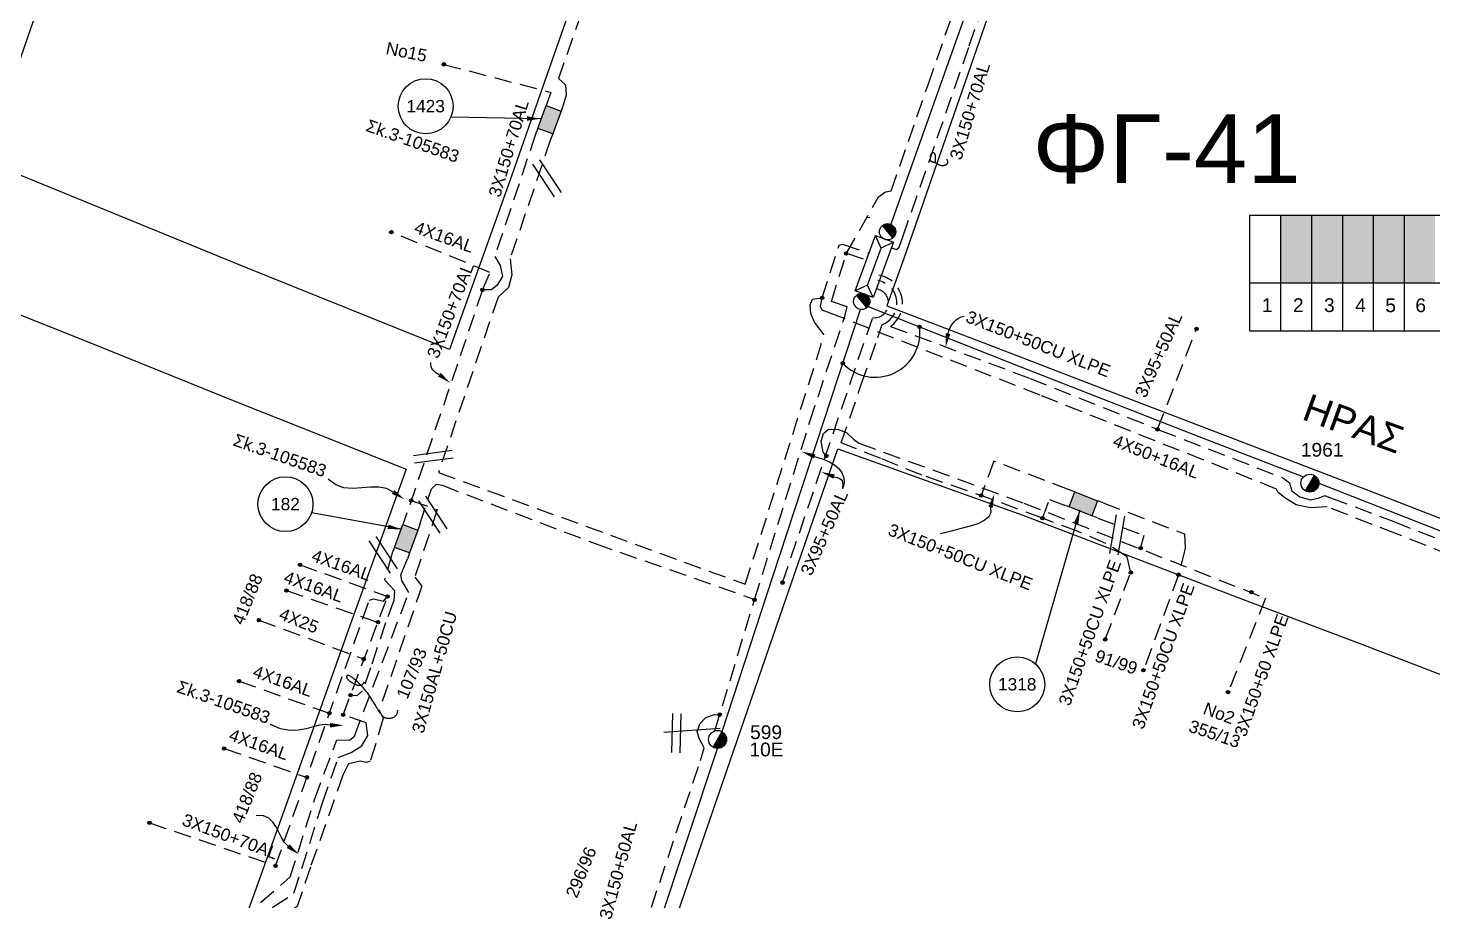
# Model space of a CAD drawing. Header units: millimetres. Extents: x 751 to 1825, y 358 to 872.
# Drawn here: x 1425.2 to 1527.5, y 405.5 to 469 of the extents above; entities that cross this region are included whole.
import ezdxf

# ---------------------------------------------------------------- set-up
doc = ezdxf.new("R2010")
doc.units = ezdxf.units.MM
doc.linetypes.add('DASHED', pattern=[19.05, 12.7, -6.35])
for name, color, linetype in [('Link Box 4 Διευθύνσεων', 7, 'Continuous'), ('Άγνωστα', 7, 'Continuous'), ('Γέφυρες Εναέριου Δικτύου', 7, 'Continuous'), ('Γυμνά εναέρια ΧΤ και ΦΟΠ (3Φ)   3x35+35+16CU', 7, 'Continuous'), ('Γυμνά εναέρια ΧΤ και ΦΟΠ (3Φ)   4x50+16AL', 7, 'Continuous'), ('Επιγραφές - Σχήματα', 7, 'Continuous'), ('Καλώδια ΧΤ   3x150+50AL', 7, 'DASHED'), ('Καλώδια ΧΤ   3x150+50AL XLPE', 7, 'DASHED'), ('Καλώδια ΧΤ   3x150AL+50CU', 7, 'DASHED'), ('Καλώδια ΧΤ   3x150AL+50XLPE', 7, 'DASHED'), ('Καλώδια ΧΤ   3x95+50 AL XLPE', 7, 'DASHED'), ('Καλώδια ΧΤ   3x95+50CU', 7, 'DASHED'), ('Στύλος ΦΜ', 7, 'Continuous'), ('Στύλος ΦΜ @ 1', 7, 'Continuous'), ('Συνδέσεις', 7, 'Continuous'), ('Τομή', 7, 'Continuous'), ('Υποσταθμός εναέριος 2 στύλων', 7, 'Continuous'), ('Υποσταθμός πόλεως', 7, 'Continuous'), ('Υπόβαθρο ΔΕΗ', 7, 'Continuous'), ('Υπόγεια καλώδια Δικτύου ΧΤ και Παρ. ΧΤ - 3X150+70 AL', 7, 'DASHED'), ('Υπόγεια καλώδια Παροχών ΧΤ   4x16AL', 7, 'DASHED'), ('Υπόγεια καλώδια Παροχών ΧΤ   4x25', 7, 'DASHED')]:
    doc.layers.add(name, color=color, linetype=linetype)
doc.styles.add('arial', font='arial.ttf')
doc.styles.get("Standard").update_dxf_attribs({"font": 'arial.ttf'})
doc.linetypes.add('SYN_LINE', pattern='A,0.5,-0.0001,["/\\/\\/\\/",Standard,S=0.1,R=0,X=0,Y=-0.05],-0.25', length=0.7501)
doc.dimstyles.new('ISO-25', dxfattribs={"dimtxt": 2.5, "dimasz": 2.5, "dimexe": 1.25, "dimexo": 0.625, "dimtad": 1, "dimtxsty": 'Standard', "dimcen": 2.5, "dimadec": 0, "dimazin": 0, "dimtfac": 1, "dimtmove": 0, "dimatfit": 3, "dimfxl": 1, "dimarcsym": 0})

# ---------------------------------------------------------------- blocks, each defined once
blk = doc.blocks.new('ΥΠΑΡΧΩΝ ΤΣΙΜΕΝΤΕΝΙΟΣ ΣΤΥΛΟΣ')
at = {"layer": 'Στύλος ΦΜ'}
blk.add_hatch(color=256, dxfattribs=at).paths.add_polyline_path([(-1.29, -2.28, 0.574793), (2.62, 0, 0.268822), (1.3, 2.27)])
blk.add_line((-1.29, -2.28), (1.3, 2.27), dxfattribs=at)
blk.add_circle((0, 0), 2.62, dxfattribs=at)
at = {"layer": 'Στύλος ΦΜ', "flags": 4}
for tag, p in [('ΑΡΙΘΜΟΣ', (-4.68, 8.05)), ('ΤΥΠΟΣ', (-4.91, 3.03))]:
    blk.add_attdef(tag, p, '', height=4, dxfattribs=at)
blk = doc.blocks.new('_ΣΥΝΔΕΣΗ')
at = {"layer": 'Συνδέσεις', "linetype": 'SYN_LINE', "ltscale": 40}
blk.add_hatch(color=256, dxfattribs=at).paths.add_polyline_path([(0.5, -0.01, 1), (-0.5, -0.01, 1)])
at = {"layer": 'Συνδέσεις'}
blk.add_circle((0, -0.01), 0.5, dxfattribs=at)
blk = doc.blocks.new('ΤΟΜΗ')
at = {"layer": 'Τομή', "ltscale": 40}
for p, q in [((-5.68, 0), (5.68, 0)), ((5.68, -2.33), (-5.68, -2.33))]:
    blk.add_line(p, q, dxfattribs=at)
blk = doc.blocks.new('LINK BOX 4 ΑΝΑΧΩΡΗΣΕΩΝ')
at = {"layer": 'Link Box 4 Διευθύνσεων', "ltscale": 40}
blk.add_hatch(color=256, dxfattribs=at).paths.add_polyline_path([(-3.54, 0), (-3.54, -4.67), (3.54, -4.67), (3.54, 0)])
for p, q in [((-3.54, 0), (-5.33, 0)), ((5.33, 0), (3.54, 0)), ((-3.54, -4.67), (-5.33, -4.67)), ((5.33, -4.67), (3.54, -4.67))]:
    blk.add_line(p, q, dxfattribs=at)
blk.add_lwpolyline([(-3.54, -4.67), (-3.54, 0), (3.54, 0), (3.54, -4.67)], close=True, dxfattribs=at)
blk = doc.blocks.new('ΥΠΟΣΤΑΘΜΟΣ ΕΝΑΕΡΙΟΣ ΕΠΙ 2 ΣΤΥΛΩΝ')
at = {"layer": 'Υποσταθμός εναέριος 2 στύλων', "linetype": 'Continuous'}
for points in [[(-11.97, -2.11, 0.574793), (-8.45, -0.07, 0.268822), (-9.64, 1.98)], [(9.68, -2.15, 0.574793), (13.19, -0.1, 0.268822), (12.01, 1.95)]]:
    blk.add_hatch(color=256, dxfattribs=at).paths.add_polyline_path(points)
for p, q in [((-11.97, -2.11), (-9.64, 1.98)), ((9.68, -2.15), (12.01, 1.95))]:
    blk.add_line(p, q, dxfattribs=at)
for centre in [(-10.81, -0.07), (10.84, -0.1)]:
    blk.add_circle(centre, 2.36, dxfattribs=at)
at = {"layer": 'Υποσταθμός πόλεως', "linetype": 'Continuous', "ltscale": 40}
blk.add_lwpolyline([(-8.57, 2.82), (8.57, 2.82), (8.57, -2.82), (-8.57, -2.82)], close=True, dxfattribs=at)
for points in [[(-5.75, 0), (-8.57, 2.82)], [(-8.57, -2.82), (-5.75, 0)], [(-5.75, 0), (5.75, 0)], [(5.75, 0), (8.57, 2.82)], [(8.57, -2.82), (5.75, 0)]]:
    blk.add_lwpolyline(points, dxfattribs=at)
at = {"layer": 'Υποσταθμός εναέριος 2 στύλων', "ltscale": 40, "flags": 1}
for tag, p in [('ΜΕΤΑΣΧΗΜΑΤΙΣΜΟΣ', (14.09, 2.51)), ('ΙΣΧΥΣ', (14.07, -0.28)), ('ΑΡΙΘΜΟΣ', (14.19, -3))]:
    blk.add_attdef(tag, p, '', height=1.8, dxfattribs=at)

msp = doc.modelspace()

# ---------------------------------------------------------------- hatches: boundary and pattern name
at = {"layer": 'Καλώδια ΧΤ   3x150+50AL XLPE', "linetype": 'DASHED', "ltscale": 0.1}
h = msp.add_hatch(color=27, dxfattribs=at)
h.dxf.hatch_style = 1
h.paths.add_polyline_path([(1518.69, 455.37), (1516.44, 455.37), (1516.44, 450.45), (1518.69, 450.45)])
h = msp.add_hatch(color=85, dxfattribs=at)
h.dxf.hatch_style = 1
h.paths.add_polyline_path([(1520.94, 455.37), (1518.69, 455.37), (1518.69, 450.45), (1520.94, 450.45)])
h = msp.add_hatch(color=2, dxfattribs=at)
h.dxf.hatch_style = 1
h.paths.add_polyline_path([(1520.94, 450.45), (1523.19, 450.45), (1523.19, 455.37), (1520.94, 455.37)])
h = msp.add_hatch(color=151, dxfattribs=at)
h.dxf.hatch_style = 1
h.paths.add_polyline_path([(1525.44, 455.37), (1523.19, 455.37), (1523.19, 450.45), (1525.44, 450.45)])
h = msp.add_hatch(color=6, dxfattribs=at)
h.dxf.hatch_style = 1
h.paths.add_polyline_path([(1527.69, 455.37), (1525.44, 455.37), (1525.44, 450.45), (1527.69, 450.45)])

# ---------------------------------------------------------------- linework, layer by layer
at = {"layer": 'Άγνωστα', "color": 27, "linetype": 'DASHED', "ltscale": 0.1}
for points in [[(1455.51, 466.36), (1463.3, 464.32), (1463.1, 463.78)], [(1486.39, 455.24), (1486.39, 455.24), (1486.39, 455.24), (1486.54, 455.2)]]:
    msp.add_lwpolyline(points, dxfattribs=at)
at = {"layer": 'Άγνωστα', "color": 151, "linetype": 'DASHED', "ltscale": 0.1}
msp.add_lwpolyline([(1453.77, 432.87), (1454.61, 435.46), (1454.98, 435.79), (1455.38, 435.72), (1466.54, 431.47), (1478.14, 427.41)], dxfattribs=at)
at = {"layer": 'Άγνωστα', "color": 85, "linetype": 'DASHED', "ltscale": 0.1}
msp.add_lwpolyline([(1443.26, 408.01), (1450.08, 427.34), (1450.41, 427.45), (1451.11, 427.28), (1451.42, 427.62)], dxfattribs=at)
at = {"layer": 'Γέφυρες Εναέριου Δικτύου', "ltscale": 20}
msp.add_arc((1486.92, 446.84), 3.26, 223.6531, 7.1327, dxfattribs=at)
at = {"layer": 'Γυμνά εναέρια ΧΤ και ΦΟΠ (3Φ)   3x35+35+16CU', "linetype": 'Continuous', "ltscale": 80}
for points in [[(1514.19, 446.93), (1514.19, 455.37), (1534.44, 455.37), (1534.44, 446.93), (1514.19, 446.93)], [(1516.44, 455.37), (1516.44, 446.93)], [(1518.69, 455.37), (1518.69, 446.93)], [(1520.94, 455.37), (1520.94, 446.93)], [(1523.19, 446.93), (1523.19, 455.37)], [(1525.44, 455.37), (1525.44, 446.93)], [(1514.19, 450.45), (1534.44, 450.45)]]:
    msp.add_lwpolyline(points, dxfattribs=at)
at = {"layer": 'Γυμνά εναέρια ΧΤ και ΦΟΠ (3Φ)   4x50+16AL', "color": 27, "ltscale": 0.1}
msp.add_lwpolyline([(1488.08, 454.74), (1494.08, 471.64)], dxfattribs=at)
at = {"layer": 'Γυμνά εναέρια ΧΤ και ΦΟΠ (3Φ)   4x50+16AL', "color": 27, "linetype": 'DASHED', "ltscale": 0.1}
msp.add_lwpolyline([(1488.08, 454.73), (1488.08, 454.74)], dxfattribs=at)
at = {"layer": 'Γυμνά εναέρια ΧΤ και ΦΟΠ (3Φ)   4x50+16AL', "color": 30, "linetype": 'DASHED', "ltscale": 0.1}
msp.add_lwpolyline([(1483.06, 449.36), (1484.29, 453.2), (1484.55, 453.27), (1486.47, 452.6)], dxfattribs=at)
at = {"layer": 'Γυμνά εναέρια ΧΤ και ΦΟΠ (3Φ)   4x50+16AL', "color": 6, "ltscale": 0.1}
for points in [[(1475.77, 417.78), (1479.44, 429.01), (1485.84, 448.52)], [(1486.41, 448.73), (1497.44, 444.36), (1510.49, 439.26), (1518.1, 436.32)], [(1519.22, 435.87), (1538.02, 428.49)], [(1464.36, 382.94), (1468.87, 396.76), (1475.44, 416.56)]]:
    msp.add_lwpolyline(points, dxfattribs=at)
at = {"layer": 'Επιγραφές - Σχήματα', "ltscale": 0.1}
for points in [[(1491.29, 459.16), (1491.3, 459.32), (1491.31, 459.44), (1491.31, 459.54), (1491.31, 459.61), (1491.31, 459.67), (1491.31, 459.71), (1491.3, 459.75), (1491.3, 459.77), (1491.29, 459.8), (1491.28, 459.82), (1491.27, 459.84), (1491.26, 459.85), (1491.25, 459.87), (1491.24, 459.88), (1491.22, 459.89), (1491.21, 459.9), (1491.19, 459.91), (1491.18, 459.91), (1491.16, 459.92), (1491.15, 459.92), (1491.13, 459.92), (1491.11, 459.91), (1491.1, 459.91), (1491.08, 459.9), (1491.06, 459.89), (1491.05, 459.88), (1491.03, 459.87), (1491.02, 459.86), (1491, 459.84), (1490.99, 459.83), (1490.98, 459.81), (1490.97, 459.79), (1490.96, 459.77), (1490.95, 459.74), (1490.94, 459.72), (1490.93, 459.69), (1490.93, 459.67), (1490.92, 459.64), (1490.92, 459.62), (1490.92, 459.59), (1490.92, 459.57), (1490.92, 459.54), (1490.92, 459.52), (1490.92, 459.5), (1490.92, 459.48), (1490.92, 459.46), (1490.92, 459.44), (1490.93, 459.42), (1490.93, 459.4), (1490.94, 459.38), (1490.94, 459.37), (1490.95, 459.35), (1490.96, 459.34), (1490.97, 459.33), (1490.98, 459.31), (1491, 459.3), (1491.01, 459.3), (1491.03, 459.29), (1491.05, 459.28), (1491.06, 459.28), (1491.08, 459.27), (1491.1, 459.27), (1491.12, 459.26), (1491.14, 459.26), (1491.16, 459.25), (1491.18, 459.25), (1491.2, 459.24), (1491.22, 459.24), (1491.24, 459.23), (1491.26, 459.23), (1491.28, 459.22), (1491.3, 459.21), (1491.32, 459.2), (1491.35, 459.19), (1491.37, 459.17), (1491.39, 459.16), (1491.41, 459.14), (1491.44, 459.13), (1491.46, 459.11), (1491.49, 459.1), (1491.51, 459.08), (1491.54, 459.07), (1491.57, 459.05), (1491.59, 459.04), (1491.62, 459.03), (1491.65, 459.02), (1491.69, 459.01), (1491.72, 459), (1491.76, 459), (1491.79, 458.99), (1491.83, 458.99), (1491.87, 459), (1491.9, 459), (1491.94, 459.01), (1491.97, 459.01), (1492, 459.02), (1492.03, 459.03), (1492.06, 459.04), (1492.08, 459.06), (1492.1, 459.07), (1492.12, 459.09), (1492.14, 459.1), (1492.16, 459.12), (1492.17, 459.14), (1492.19, 459.17), (1492.2, 459.19), (1492.2, 459.22), (1492.21, 459.25), (1492.2, 459.29), (1492.19, 459.34), (1492.17, 459.39), (1492.15, 459.46)], [(1492.23, 446.76), (1492.29, 446.97), (1492.38, 447.19), (1492.5, 447.39), (1492.65, 447.58), (1492.81, 447.75), (1492.99, 447.88), (1493.19, 447.98), (1493.39, 448.02)], [(1455.18, 443.78), (1455.05, 443.84), (1454.93, 443.91), (1454.82, 444), (1454.73, 444.1), (1454.65, 444.22), (1454.59, 444.36), (1454.56, 444.5), (1454.56, 444.66)], [(1482.5, 437.82), (1483.05, 437.65), (1483.54, 437.45), (1483.95, 437.2), (1484.27, 436.93), (1484.5, 436.61), (1484.63, 436.26), (1484.65, 435.88), (1484.54, 435.45)], [(1451.81, 435.23), (1451.34, 435.49), (1450.79, 435.59), (1450.18, 435.57), (1449.54, 435.52), (1448.88, 435.49), (1448.24, 435.54), (1447.64, 435.75), (1447.09, 436.17)], [(1483.92, 436.34), (1484.16, 436.29), (1484.33, 436.22), (1484.45, 436.13), (1484.52, 436.03), (1484.55, 435.91), (1484.56, 435.77), (1484.55, 435.62), (1484.54, 435.45)], [(1495.32, 434.12), (1495.34, 433.72), (1495.18, 433.4), (1494.86, 433.14), (1494.4, 432.92), (1493.83, 432.73), (1493.17, 432.56), (1492.44, 432.38), (1491.67, 432.18)], [(1452.15, 419.35), (1452.12, 419.2), (1452.08, 419.08), (1452.04, 418.98), (1451.98, 418.91), (1451.93, 418.85), (1451.87, 418.81), (1451.8, 418.78), (1451.74, 418.76), (1451.68, 418.75), (1451.62, 418.74), (1451.56, 418.73), (1451.5, 418.73), (1451.45, 418.73), (1451.4, 418.74), (1451.35, 418.75), (1451.3, 418.76), (1451.26, 418.77), (1451.21, 418.79), (1451.18, 418.81), (1451.14, 418.84), (1451.1, 418.87), (1451.06, 418.91), (1451.02, 418.95), (1450.98, 419.01), (1450.94, 419.07), (1450.89, 419.13), (1450.84, 419.21), (1450.79, 419.29), (1450.73, 419.37), (1450.68, 419.47), (1450.61, 419.57), (1450.55, 419.67), (1450.48, 419.78), (1450.42, 419.89), (1450.35, 420.01), (1450.27, 420.13), (1450.2, 420.24), (1450.12, 420.36), (1450.05, 420.47), (1449.97, 420.58), (1449.89, 420.69), (1449.82, 420.78), (1449.74, 420.88), (1449.66, 420.97), (1449.58, 421.05), (1449.51, 421.13), (1449.43, 421.21), (1449.35, 421.29), (1449.28, 421.36), (1449.2, 421.43), (1449.13, 421.49), (1449.06, 421.56), (1448.99, 421.61), (1448.93, 421.66), (1448.87, 421.71), (1448.82, 421.75), (1448.77, 421.78), (1448.73, 421.8), (1448.69, 421.82), (1448.66, 421.84), (1448.63, 421.85), (1448.6, 421.86), (1448.58, 421.86), (1448.56, 421.87), (1448.54, 421.87), (1448.52, 421.87), (1448.5, 421.86), (1448.49, 421.86), (1448.48, 421.86), (1448.46, 421.85), (1448.45, 421.84), (1448.45, 421.84), (1448.44, 421.83), (1448.43, 421.82), (1448.43, 421.8), (1448.43, 421.79), (1448.43, 421.78), (1448.43, 421.76), (1448.43, 421.74), (1448.44, 421.72), (1448.45, 421.7), (1448.46, 421.68), (1448.47, 421.65), (1448.49, 421.63), (1448.51, 421.6), (1448.53, 421.57), (1448.56, 421.55), (1448.58, 421.52), (1448.61, 421.49), (1448.64, 421.47), (1448.67, 421.44), (1448.7, 421.42), (1448.74, 421.4), (1448.77, 421.37), (1448.81, 421.35), (1448.85, 421.33), (1448.89, 421.3), (1448.93, 421.28), (1448.97, 421.26), (1449.02, 421.24), (1449.06, 421.23), (1449.1, 421.21), (1449.15, 421.2), (1449.19, 421.18), (1449.23, 421.17), (1449.27, 421.17), (1449.31, 421.16), (1449.34, 421.16), (1449.38, 421.16), (1449.41, 421.16), (1449.44, 421.16), (1449.47, 421.17), (1449.5, 421.17), (1449.53, 421.18), (1449.55, 421.19), (1449.58, 421.21), (1449.61, 421.24), (1449.65, 421.28), (1449.69, 421.33), (1449.73, 421.4)], [(1447.22, 418.25), (1446.88, 418.3), (1446.47, 418.25), (1446, 418.12), (1445.48, 417.98), (1444.9, 417.88), (1444.28, 417.86), (1443.61, 417.99), (1442.9, 418.31)], [(1444.17, 409.45), (1443.9, 409.72), (1443.69, 410.07), (1443.5, 410.45), (1443.3, 410.84), (1443.06, 411.19), (1442.76, 411.47), (1442.37, 411.64), (1441.85, 411.67)]]:
    msp.add_lwpolyline(points, dxfattribs=at)
for centre in [(1454.19, 463.31), (1443.98, 434.34), (1497.26, 421.22)]:
    msp.add_circle(centre, 2, dxfattribs=at)
at = {"layer": 'Επιγραφές - Σχήματα'}
for points in [[(1492.39, 446.73), (1492.05, 445.78), (1492.06, 446.79)], [(1455.28, 443.91), (1455.98, 443.17), (1455.08, 443.64)], [(1482.44, 437.66), (1481.56, 438.17), (1482.56, 437.97)], [(1483.87, 436.19), (1482.99, 436.69), (1483.98, 436.5)], [(1451.9, 435.37), (1452.65, 434.69), (1451.72, 435.09)], [(1495.16, 434.16), (1495.59, 435.08), (1495.48, 434.07)], [(1447.23, 418.41), (1448.22, 418.24), (1447.22, 418.08)], [(1444.27, 409.58), (1444.97, 408.84), (1444.07, 409.31)]]:
    msp.add_solid(points, dxfattribs=at)
at = {"layer": 'Καλώδια ΧΤ   3x150+50AL', "color": 151, "linetype": 'DASHED', "ltscale": 0.1}
msp.add_lwpolyline([(1470.51, 382.28), (1463.74, 384.63), (1464.43, 386.5), (1468.82, 399.58), (1474.19, 415.68), (1474.47, 416.61), (1474.13, 417.23), (1473.96, 417.77), (1474.16, 418.36), (1474.59, 418.82), (1475.23, 419.02), (1475.6, 419.01)], dxfattribs=at)
at = {"layer": 'Καλώδια ΧΤ   3x150+50AL XLPE', "color": 30, "linetype": 'DASHED', "ltscale": 0.1}
for points in [[(1463.28, 460.88), (1460.34, 452.21), (1460.46, 451.03), (1460.23, 450.11), (1459.46, 449.42), (1455.12, 436.64), (1477.46, 428.51), (1483.21, 446.66), (1482.51, 447.59), (1482.24, 448.23), (1482.19, 448.85), (1482.36, 449.26), (1483.06, 449.36)], [(1547.98, 422.01), (1547.94, 421.39), (1547.71, 421.32), (1539.99, 424.37), (1540.44, 425.52), (1536.11, 427.26), (1535.89, 427.84), (1524.88, 432.18), (1519.84, 434.14), (1518.6, 434.07), (1517.58, 434.28), (1516.74, 434.79), (1516.23, 435.22), (1516.15, 435.44), (1498.92, 442.28), (1483.65, 448.24), (1483.07, 448.47), (1482.94, 448.72), (1483.06, 449.36)]]:
    msp.add_lwpolyline(points, dxfattribs=at)
at = {"layer": 'Καλώδια ΧΤ   3x150AL+50CU', "color": 27, "linetype": 'DASHED', "ltscale": 0.1}
msp.add_lwpolyline([(1453.13, 434.61), (1455.03, 433.95), (1453.4, 429.02), (1453.92, 428.38), (1450.81, 419.34), (1451.1, 418.75), (1450.16, 415.64), (1449.87, 415.53), (1449.41, 415.62), (1448.58, 415.43), (1448.16, 414.62), (1445.8, 407.92), (1444.83, 405.05), (1443.46, 404.15), (1440.3, 395.79), (1435.15, 381.61), (1434.01, 378.64), (1433.14, 377.25), (1427.64, 361.84)], dxfattribs=at)
at = {"layer": 'Καλώδια ΧΤ   3x150AL+50CU', "color": 85, "linetype": 'DASHED', "ltscale": 0.1}
for points in [[(1451.76, 430.77), (1451.19, 428.82), (1451.91, 428.05), (1451.87, 427.32), (1451.27, 425.71), (1450.18, 422.43), (1449.58, 420.75), (1449.18, 420.38), (1448.71, 420.4)], [(1428.45, 366.28), (1432.28, 376.99), (1433.83, 380.14), (1436.3, 386.86), (1438.82, 393.61), (1442.03, 402.28), (1443.08, 405.02), (1444.59, 406.01), (1446.68, 412.59), (1447.82, 415.89), (1448.76, 416.25), (1449.53, 416.74), (1449.97, 417.5), (1449.86, 418.43), (1448.18, 419.01), (1451.42, 427.62)]]:
    msp.add_lwpolyline(points, dxfattribs=at)
at = {"layer": 'Καλώδια ΧΤ   3x150AL+50CU', "color": 173, "linetype": 'DASHED', "ltscale": 0.1}
msp.add_lwpolyline([(1431.42, 366.56), (1433.32, 371.6), (1432.34, 372.22), (1434.7, 378.51), (1433.18, 380.26), (1437.47, 392.08), (1441.47, 403.62), (1442.17, 405.33), (1444.32, 407.2), (1446.12, 412.89), (1447.72, 417.18), (1448.64, 417.17), (1449, 417.45), (1452.96, 427.91), (1452.46, 428.78), (1452.39, 429.19), (1452.86, 430.37)], dxfattribs=at)
at = {"layer": 'Καλώδια ΧΤ   3x150AL+50XLPE', "color": 133, "linetype": 'DASHED', "ltscale": 0.1}
msp.add_lwpolyline([(1505.49, 429.27), (1505.53, 429.35), (1505.26, 430.5), (1503.72, 431.48), (1501.69, 432.35), (1499.09, 433.31), (1495.44, 434.68), (1490.34, 436.45), (1487.32, 437.66), (1484.44, 438.8), (1485.91, 443.06), (1487.12, 446.47), (1487.42, 447.41, 0.767631), (1487.11, 450.62)], format="xyb", dxfattribs=at)
at = {"layer": 'Καλώδια ΧΤ   3x150AL+50XLPE', "color": 85, "linetype": 'DASHED', "ltscale": 0.1}
msp.add_lwpolyline([(1487.18, 451.01, -0.669827), (1488.03, 447.28), (1498.2, 443.5), (1507.61, 439.74), (1516.61, 436.26), (1517.09, 435.9), (1517.26, 435.3), (1517.84, 434.88), (1518.61, 434.66), (1519.24, 434.8), (1519.67, 434.96), (1520.08, 434.81), (1524.68, 433.07), (1533.25, 429.7), (1536.54, 428.49), (1537.18, 428.21), (1537.33, 427.66), (1537.48, 427.39), (1538.03, 427), (1538.93, 426.93), (1539.77, 427.15), (1544.21, 425.39)], format="xyb", dxfattribs=at)
at = {"layer": 'Καλώδια ΧΤ   3x150AL+50XLPE', "color": 1, "linetype": 'DASHED', "ltscale": 0.1}
for points in [[(1483.37, 437.83), (1483.12, 438.13), (1482.99, 438.92), (1483.15, 439.48), (1483.53, 439.81), (1484.25, 439.77), (1484.84, 439.57), (1485.33, 439.07), (1485.74, 438.78), (1497.75, 434.42), (1515.34, 427.5), (1512.61, 420.64)], [(1503.14, 433.33), (1506.49, 432.05), (1506.22, 431.09)]]:
    msp.add_lwpolyline(points, dxfattribs=at)
at = {"layer": 'Καλώδια ΧΤ   3x150AL+50XLPE', "color": 133, "linetype": 'DASHED', "ltscale": 0.1}
for points in [[(1501.04, 435.38), (1495.57, 437.48), (1494.63, 434.96)], [(1499.09, 433.31), (1499.62, 434.68), (1500.62, 434.3)], [(1503.53, 434.43), (1509.45, 432.17), (1509.48, 431.11), (1509.01, 429.2), (1506.45, 422.25)], [(1503.67, 424.5), (1505.47, 429.2)]]:
    msp.add_lwpolyline(points, dxfattribs=at)
at = {"layer": 'Καλώδια ΧΤ   3x95+50 AL XLPE', "color": 151, "linetype": 'DASHED', "ltscale": 0.1}
msp.add_lwpolyline([(1475.25, 417.84), (1478.14, 427.41), (1482.16, 440.35), (1484.7, 448.01), (1484.88, 448.7), (1483.73, 449.1), (1484.84, 452.61), (1486.29, 452.13)], dxfattribs=at)
at = {"layer": 'Καλώδια ΧΤ   3x95+50 AL XLPE', "color": 1, "linetype": 'DASHED', "ltscale": 0.1}
msp.add_lwpolyline([(1480.17, 428.63), (1486.73, 447.92, 0.970954), (1487.01, 450.01)], format="xyb", dxfattribs=at)
at = {"layer": 'Καλώδια ΧΤ   3x95+50CU', "color": 85, "linetype": 'DASHED', "ltscale": 0.1}
msp.add_lwpolyline([(1507.48, 439.79), (1510.32, 447.1)], dxfattribs=at)
at = {"layer": 'Τομή'}
msp.add_lwpolyline([(1471.53, 417.73), (1475.62, 418.03)], dxfattribs=at)
at = {"layer": 'Υπόβαθρο ΔΕΗ', "ltscale": 0.1}
msp.add_lwpolyline([(1469.67, 484.03), (1464.54, 469.95), (1460.31, 457.89), (1455.93, 445.59), (1440.73, 451.71), (1422.08, 459.34), (1430.64, 484.03), (1435.63, 497.89), (1443.8, 521.12), (1461.32, 514.31), (1477.71, 507.43)], close=True, dxfattribs=at)
for points in [[(1496.09, 472.66), (1489, 452.23), (1487.76, 448.78), (1494.82, 446.08), (1503.46, 442.77), (1511.73, 439.61), (1522.87, 435.33), (1533.23, 431.3), (1549.6, 425.1), (1563.75, 419.64), (1575.36, 415.29), (1587.78, 410.58), (1590.81, 409.41), (1591.55, 409.74)], [(1398.19, 391.61), (1401.84, 402.53), (1406.47, 415.74), (1410.91, 427.71), (1416.18, 442.32), (1418.95, 450.42), (1423.18, 448.7), (1429.78, 446.08), (1440.42, 441.79), (1452.76, 436.88), (1448.82, 425.89), (1443.85, 412), (1437.5, 394.3), (1431.92, 378.64), (1423.83, 381.77), (1413.71, 385.66), (1398.19, 391.61)], [(1467.96, 391.02), (1471.75, 402.25), (1479.95, 426.09), (1484.2, 438.38), (1497.66, 433.54), (1513.28, 427.57), (1522.4, 424.12), (1545.3, 415.35), (1534.92, 384.28), (1530.58, 371.09)]]:
    msp.add_lwpolyline(points, dxfattribs=at)
at = {"layer": 'Υπόγεια καλώδια Δικτύου ΧΤ και Παρ. ΧΤ - 3X150+70 AL', "color": 151, "linetype": 'DASHED', "ltscale": 0.1}
msp.add_lwpolyline([(1484.84, 452.61), (1487.16, 456.72), (1487.67, 457.07), (1488.09, 457.15), (1490.77, 464.88), (1493.33, 472.23, -0.184838), (1493.56, 472.88), (1495.29, 477.87), (1497.44, 484.03), (1502.56, 498.69), (1503.15, 500.32)], format="xyb", dxfattribs=at)
at = {"layer": 'Υπόγεια καλώδια Δικτύου ΧΤ και Παρ. ΧΤ - 3X150+70 AL', "color": 2, "linetype": 'DASHED', "ltscale": 0.1}
msp.add_lwpolyline([(1488.11, 452.99), (1488.46, 452.87), (1488.67, 453.05), (1488.94, 453.81), (1488.94, 453.81), (1493.77, 467.71), (1495.06, 471.46, 0.239921), (1495.39, 472.41), (1499.4, 484.02), (1503.11, 494.46), (1530.91, 483.69), (1541.45, 479.42)], format="xyb", dxfattribs=at)
at = {"layer": 'Υπόγεια καλώδια Δικτύου ΧΤ και Παρ. ΧΤ - 3X150+70 AL', "color": 133, "linetype": 'DASHED', "ltscale": 0.1}
msp.add_lwpolyline([(1460.4, 478.44), (1467.57, 475.82), (1466.76, 473.66), (1463.86, 465.33), (1464.35, 464.89), (1464.39, 464.57), (1464.43, 464.11), (1464.2, 463.38)], dxfattribs=at)
at = {"layer": 'Υπόγεια καλώδια Δικτύου ΧΤ και Παρ. ΧΤ - 3X150+70 AL', "color": 27, "linetype": 'DASHED', "ltscale": 0.1}
msp.add_lwpolyline([(1462.19, 461.28), (1459.22, 452.36), (1459.61, 451.72), (1459.78, 450.92), (1459.37, 450.26), (1458.98, 449.95), (1458.33, 449.94), (1452.68, 433.27)], dxfattribs=at)
at = {"layer": 'Υπόγεια καλώδια Δικτύου ΧΤ και Παρ. ΧΤ - 3X150+70 AL', "color": 85, "linetype": 'DASHED', "ltscale": 0.1}
msp.add_lwpolyline([(1434.08, 411.15), (1443.26, 408.01)], dxfattribs=at)
at = {"layer": 'Υπόγεια καλώδια Παροχών ΧΤ   4x16AL', "color": 27, "linetype": 'DASHED', "ltscale": 0.1}
msp.add_lwpolyline([(1458.33, 449.94), (1458.87, 451.21), (1451.69, 454.15)], dxfattribs=at)
at = {"layer": 'Υπόγεια καλώδια Παροχών ΧΤ   4x16AL', "color": 85, "linetype": 'DASHED', "ltscale": 0.1}
for points in [[(1445.04, 429.93), (1451.42, 427.62)], [(1444.05, 428.05), (1450.71, 425.74)], [(1440.6, 421.46), (1447.22, 419.1)], [(1439.52, 416.55), (1445.55, 414.45)]]:
    msp.add_lwpolyline(points, dxfattribs=at)
at = {"layer": 'Υπόγεια καλώδια Παροχών ΧΤ   4x25', "color": 85, "linetype": 'DASHED', "ltscale": 0.1}
msp.add_lwpolyline([(1442.05, 425.9), (1449.7, 423.06)], dxfattribs=at)

# ---------------------------------------------------------------- block references
at = {"layer": 'Link Box 4 Διευθύνσεων', "ltscale": 0.1}
for p, xscale, yscale, zscale, rotation in [((1462.65, 462.53), 0.2499999999999865, 0.2499999999999865, 0.2499999999999865, 69.84147926372728), ((1502.28, 434.91), 0.2500000000000227, 0.2500000000000227, 0.2500000000000227, 339), ((1452.22, 432.02), 0.2499999999999865, 0.2499999999999865, 0.2499999999999865, 69.84147926372728)]:
    msp.add_blockref('LINK BOX 4 ΑΝΑΧΩΡΗΣΕΩΝ', p, dxfattribs=dict(at, xscale=xscale, yscale=yscale, zscale=zscale, rotation=rotation))
at = {"layer": 'Στύλος ΦΜ @ 1', "ltscale": 0.1}
ref = msp.add_blockref('ΥΠΑΡΧΩΝ ΤΣΙΜΕΝΤΕΝΙΟΣ ΣΤΥΛΟΣ', (1518.57, 435.87), dxfattribs=dict(at, xscale=0.25, yscale=0.25, zscale=0.25))
ref.add_attrib('ΤΥΠΟΣ', '1961', (1517.91, 437.8), dxfattribs={"layer": 'Στύλος ΦΜ', "height": 1, "flags": 4})
ref = msp.add_blockref('ΥΠΑΡΧΩΝ ΤΣΙΜΕΝΤΕΝΙΟΣ ΣΤΥΛΟΣ', (1475.44, 417.21), dxfattribs=dict(at, xscale=0.25, yscale=0.25, zscale=0.25))
ref.add_attrib('ΤΥΠΟΣ', '10E', (1477.76, 415.98), dxfattribs={"layer": 'Στύλος ΦΜ', "height": 1, "flags": 4})
ref.add_attrib('ΑΡΙΘΜΟΣ', '599', (1477.81, 417.24), dxfattribs={"layer": 'Στύλος ΦΜ', "height": 1, "flags": 4})
at = {"layer": 'Συνδέσεις', "ltscale": 0.1, "xscale": 0.25, "yscale": 0.25, "zscale": 0.25}
for p in [(1455.51, 466.36), (1451.69, 454.15), (1484.8, 452.59), (1458.33, 449.95), (1483.06, 449.36), (1490.15, 447.25), (1510.32, 447.1), (1484.56, 444.6), (1507.48, 439.79), (1483.37, 437.85), (1453.13, 434.61), (1494.63, 434.97), (1499.1, 433.32), (1506.25, 431.14), (1445.04, 429.93), (1480.17, 428.63), (1505.53, 429.36), (1509.01, 429.21), (1444.05, 428.05), (1451.42, 427.62), (1514.31, 427.93), (1478.13, 427.38), (1442.05, 425.9), (1450.72, 425.75), (1503.67, 424.5), (1449.68, 423.07), (1440.6, 421.46), (1506.45, 422.25), (1448.72, 420.44), (1512.61, 420.65), (1447.18, 419.12), (1448.18, 419.01), (1475.6, 419.02), (1439.52, 416.55), (1445.54, 414.46), (1434.08, 411.15), (1443.26, 408.01)]:
    msp.add_blockref('_ΣΥΝΔΕΣΗ', p, dxfattribs=at)
at = {"layer": 'Τομή', "ltscale": 0.1}
for p, xscale, yscale, zscale, rotation in [((1462.78, 457.9), 0.249999999999889, 0.249999999999889, 0.249999999999889, 123.5070337243712), ((1454.71, 438.08), 0.2499999999997972, 0.2499999999997972, 0.2499999999997972, 7.505522267876987), ((1454.47, 433.41), 0.249999999999889, 0.249999999999889, 0.249999999999889, 123.5070337243712), ((1504.25, 432.16), 0.2499999999999019, 0.2499999999999019, 0.2499999999999019, 80.36870030269935), ((1450.85, 430.49), 0.249999999999889, 0.249999999999889, 0.249999999999889, 123.5070337243712), ((1472.15, 417.68), 0.2499999999998667, 0.2499999999998667, 0.2499999999998667, 88.43326019087692)]:
    msp.add_blockref('ΤΟΜΗ', p, dxfattribs=dict(at, xscale=xscale, yscale=yscale, zscale=zscale, rotation=rotation))
at = {"layer": 'Υποσταθμός εναέριος 2 στύλων', "ltscale": 0.1, "xscale": 0.2499999999999765, "yscale": 0.2499999999999765, "zscale": 0.2499999999999765, "rotation": 69.73701187699129}
msp.add_blockref('ΥΠΟΣΤΑΘΜΟΣ ΕΝΑΕΡΙΟΣ ΕΠΙ 2 ΣΤΥΛΩΝ', (1486.86, 451.64), dxfattribs=at)

# ---------------------------------------------------------------- texts
at = {"ltscale": 30, "char_height": 1, "width": 11.2573, "attachment_point": 1}
for s, insert in [('1', (1515.07, 449.33)), ('2', (1517.34, 449.33)), ('3', (1519.6, 449.33)), ('4', (1521.87, 449.33)), ('5', (1524.06, 449.32)), ('6', (1526.25, 449.32))]:
    msp.add_mtext(s, dxfattribs=dict(at, insert=insert))
at = {"layer": 'Γυμνά εναέρια ΧΤ και ΦΟΠ (3Φ)   4x50+16AL', "color": 7, "ltscale": 0.1, "insert": (1504.47, 439.44), "char_height": 0.9, "width": 84.1859, "attachment_point": 1, "rotation": 338.429}
msp.add_mtext('4X50+16AL', dxfattribs=at)
at = {"layer": 'Επιγραφές - Σχήματα', "ltscale": 0.1, "char_height": 0.9, "attachment_point": 1, "style": 'arial'}
for s, insert, width, rotation in [('No15', (1451.41, 468), 84.1859, 348.768), ('{\\fArial|b0|i0|c161|p34;Σk.3-105583}', (1450.06, 462.38), 47.0228, 340.606), ('{\\fArial|b0|i0|c161|p34;Σk.3-105583}', (1440.39, 439.49), 47.0228, 340.606), ('{\\fArial|b0|i0|c161|p34;418/88}', (1440.06, 425.82), 47.0228, 67.6852), ('{\\fArial|b0|i0|c161|p34;107/93}', (1452.02, 420.42), 47.0228, 67.6852), ('{\\fArial|b0|i0|c161|p34;91/99}', (1503.13, 423.78), 47.0228, 341.2646), ('{\\fArial|b0|i0|c161|p34;Σk.3-105583}', (1436.29, 421.53), 47.0228, 340.606), ('No2', (1511.04, 419.95), 84.1859, 339.3105), ('355/13', (1509.96, 418.66), 47.0228, 341.2646), ('{\\fArial|b0|i0|c161|p34;418/88}', (1440.03, 411.37), 47.0228, 67.6852), ('{\\fArial|b0|i0|c161|p34;296/96}', (1464.36, 405.94), 47.0228, 67.6852)]:
    msp.add_mtext(s, dxfattribs=dict(at, insert=insert, width=width, rotation=rotation))
at = {"layer": 'Επιγραφές - Σχήματα', "ltscale": 0.1, "char_height": 0.9, "width": 5.0311, "attachment_point": 5}
for s, insert in [('1423', (1454.19, 463.31)), ('182', (1443.98, 434.34)), ('1318', (1497.26, 421.22))]:
    msp.add_mtext(s, dxfattribs=dict(at, insert=insert))
at = {"layer": 'Επιγραφές - Σχήματα', "insert": (1498.38, 462.72), "char_height": 5, "width": 1.8841, "attachment_point": 1}
msp.add_mtext('ΦΓ-41', dxfattribs=at)
at = {"layer": 'Επιγραφές - Σχήματα', "ltscale": 0.1, "insert": (1521.75, 440.21), "char_height": 2, "attachment_point": 5, "rotation": 339.9474}
msp.add_mtext('ΗΡΑΣ', dxfattribs=at)
at = {"layer": 'Καλώδια ΧΤ   3x150+50AL', "color": 7, "linetype": 'DASHED', "ltscale": 0.1, "insert": (1466.81, 404.28), "char_height": 0.9, "width": 84.1859, "attachment_point": 1, "rotation": 74.7325}
msp.add_mtext('3X150+50AL', dxfattribs=at)
at = {"layer": 'Καλώδια ΧΤ   3x150AL+50CU', "color": 7, "linetype": 'DASHED', "ltscale": 0.1, "insert": (1453.16, 417.84), "char_height": 0.9, "width": 84.1859, "attachment_point": 1, "rotation": 74.2626}
msp.add_mtext('3X150AL+50CU', dxfattribs=at)
at = {"layer": 'Καλώδια ΧΤ   3x150AL+50XLPE', "linetype": 'DASHED', "ltscale": 0.1, "char_height": 0.9, "width": 84.1859, "attachment_point": 1}
for s, insert, rotation in [('3X150+50CU XLPE', (1493.77, 448.47), 338.5687), ('3X150+50CU XLPE', (1488.1, 432.96), 338.5687), ('3X150+50CU XLPE', (1500.24, 419.89), 70.28), ('3X150+50CU XLPE', (1505.59, 418.19), 70.28), ('3X150+50 XLPE', (1513.04, 417.64), 70.28)]:
    msp.add_mtext(s, dxfattribs=dict(at, insert=insert, rotation=rotation))
at = {"layer": 'Καλώδια ΧΤ   3x95+50 AL XLPE', "linetype": 'DASHED', "ltscale": 0.1, "insert": (1481.45, 429.43), "char_height": 0.9, "width": 84.1859, "attachment_point": 1, "rotation": 65.8365}
msp.add_mtext('3X95+50AL', dxfattribs=at)
at = {"layer": 'Καλώδια ΧΤ   3x95+50CU', "linetype": 'DASHED', "ltscale": 0.1, "insert": (1505.79, 442.38), "char_height": 0.9, "width": 84.1859, "attachment_point": 1, "rotation": 65.8365}
msp.add_mtext('3X95+50AL', dxfattribs=at)
at = {"layer": 'Υπόγεια καλώδια Δικτύου ΧΤ και Παρ. ΧΤ - 3X150+70 AL', "color": 7, "linetype": 'DASHED', "ltscale": 0.1, "char_height": 0.9, "width": 84.1859, "attachment_point": 1}
for insert, rotation in [((1492.32, 459.59), 73.1686), ((1458.74, 456.88), 73.1686), ((1454.25, 445.2), 68.8775), ((1436.69, 411.84), 339.6597)]:
    msp.add_mtext('3X150+70AL', dxfattribs=dict(at, insert=insert, rotation=rotation))
at = {"layer": 'Υπόγεια καλώδια Παροχών ΧΤ   4x16AL', "color": 7, "linetype": 'DASHED', "ltscale": 0.1, "char_height": 0.9, "width": 84.1859, "attachment_point": 1, "rotation": 340.4112}
for insert in [(1453.58, 454.97), (1446.1, 431.08), (1444.08, 429.51), (1441.83, 422.64), (1440.09, 418.03)]:
    msp.add_mtext('4X16AL', dxfattribs=dict(at, insert=insert))
at = {"layer": 'Υπόγεια καλώδια Παροχών ΧΤ   4x25', "color": 7, "linetype": 'DASHED', "ltscale": 0.1, "insert": (1443.77, 426.83), "char_height": 0.9, "width": 84.1859, "attachment_point": 1, "rotation": 338.2153}
msp.add_mtext('4X25', dxfattribs=at)

# ---------------------------------------------------------------- leaders
at = {"layer": 'Επιγραφές - Σχήματα', "ltscale": 0.1}
for points in [[(1462.56, 462.4), (1456.03, 462.51)], [(1452.43, 432.51), (1445.88, 433.72)], [(1501.83, 433.9), (1498.6, 422.71)]]:
    msp.add_leader(points, dimstyle='ISO-25', override={"dimasz": 1, "dimgap": 0.625, "dimtad": 0}, dxfattribs=at)

doc.saveas('drawing.dxf')
